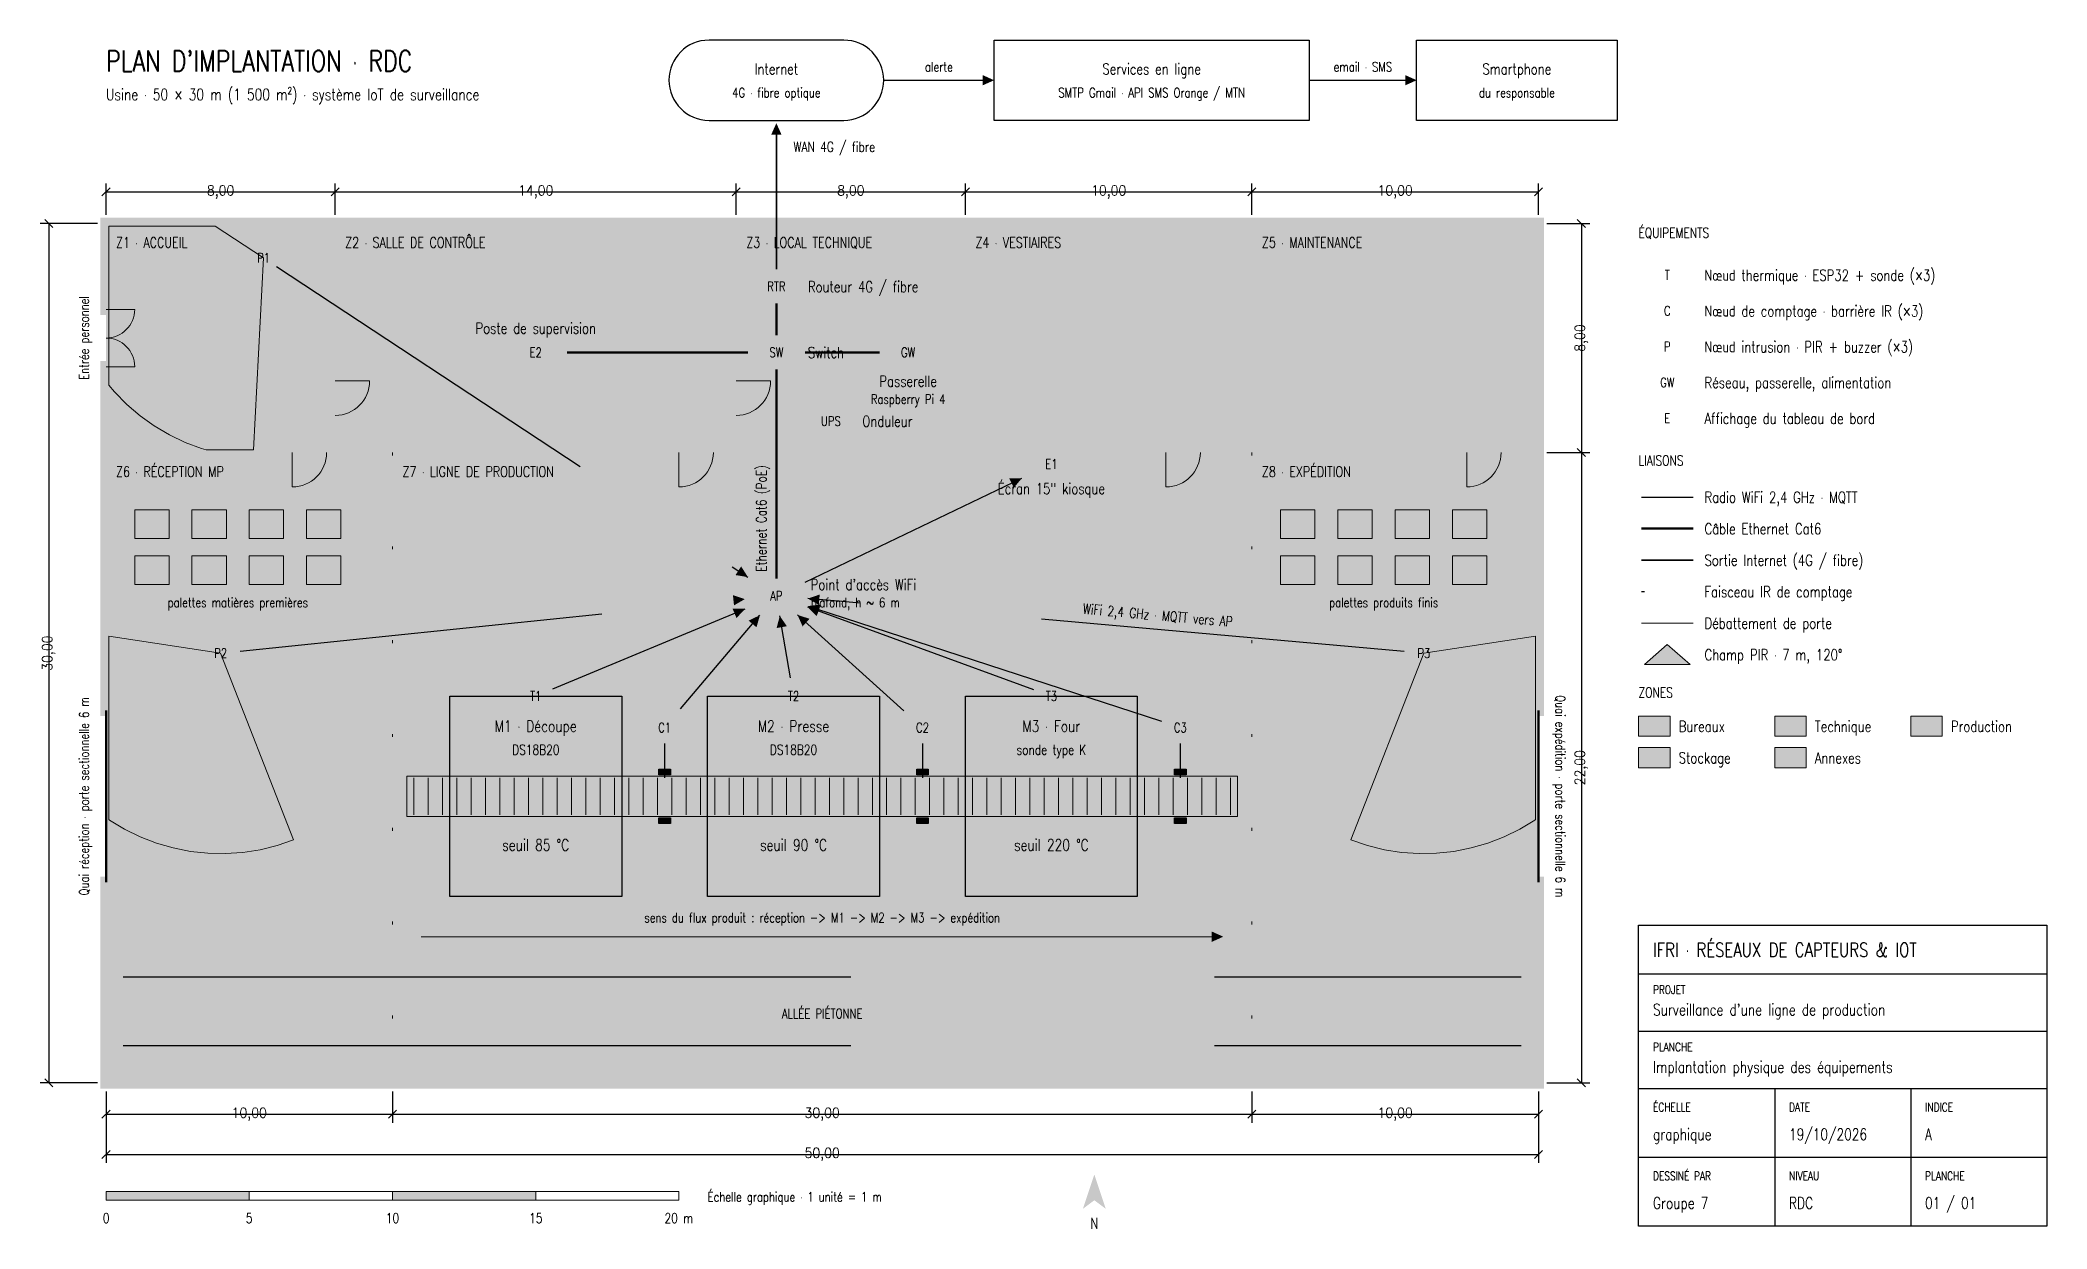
# Model space of a CAD drawing. Header units: metres. Extents: x -2.3 to 67.8, y -5.1 to 36.4.
import ezdxf
from ezdxf.enums import TextEntityAlignment as Align

# ---------------------------------------------------------------- set-up
doc = ezdxf.new("R2010")
doc.units = ezdxf.units.M
for name, pattern in [('DASHDOT', [25.4, 12.7, -6.35, 0, -6.35]), ('DASHED', [19.05, 12.7, -6.35]), ('DASHED2', [9.525, 6.35, -3.175]), ('DASHEDX2', [38.1, 25.4, -12.7]), ('DOT', [6.35, 0, -6.35]), ('DOT2', [3.175, 0, -3.175])]:
    doc.linetypes.add(name, pattern=pattern)
for name, color, linetype, lineweight, true_color in [('AFFICHAGE', 251, 'CONTINUOUS', 25, 0x4e5d6c), ('CAPTEURS_COMPTAGE', 152, 'CONTINUOUS', 25, 0x1f66ae), ('CAPTEURS_INTRUSION', 195, 'CONTINUOUS', 25, 0x7b3faf), ('CAPTEURS_THERMIQUES', 22, 'CONTINUOUS', 25, 0xc63f29), ('CHAMP_PIR', 195, 'CONTINUOUS', 13, 0x7b3faf), ('CONVOYEUR', 147, 'CONTINUOUS', 18, 0x5a6b7b), ('FAISCEAU_IR', 22, 'DOT', 25, 0xd93636), ('LIAISON_WAN', 32, 'DASHDOT', 35, 0xb4611a), ('LIAISON_WIFI', 126, 'DASHED', 25, 0x0e746d), ('LIMITES_ZONES', 147, 'DOT2', 13, 0x5a6b7b), ('MARQUAGE_SOL', 42, 'DASHEDX2', 25, 0xc99a00), ('MOBILIER', 147, 'CONTINUOUS', 13, 0x5a6b7b), ('QUAIS', 32, 'DASHED', 50, 0xb4611a), ('RESEAU', 126, 'CONTINUOUS', 25, 0x0e746d), ('ZONES_FOND', 147, 'CONTINUOUS', 13, 0x5a6b7b), ('ZONES_NOMS', 147, 'CONTINUOUS', 18, 0x5a6b7b)]:
    doc.layers.add(name, color=color, linetype=linetype, lineweight=lineweight, true_color=true_color)
for name, color, linetype, lineweight in [('CARTOUCHE', 7, 'CONTINUOUS', 25), ('CLOISONS', 7, 'CONTINUOUS', 35), ('COTES', 7, 'CONTINUOUS', 13), ('EXTERIEUR', 7, 'CONTINUOUS', 25), ('LEGENDE', 7, 'CONTINUOUS', 18), ('LIAISON_ETHERNET', 7, 'CONTINUOUS', 50), ('MACHINES', 7, 'CONTINUOUS', 25), ('MURS', 7, 'CONTINUOUS', 50), ('PORTES', 7, 'CONTINUOUS', 18), ('TEXTES', 7, 'CONTINUOUS', 18)]:
    doc.layers.add(name, color=color, linetype=linetype, lineweight=lineweight)
doc.styles.get("Standard").update_dxf_attribs({"font": 'STANDARD'})
doc.dimstyles.get("Standard").update_dxf_attribs({"dimtxt": 0.35, "dimasz": 0.2, "dimexe": 0.3, "dimexo": 0.3, "dimgap": 0.1, "dimtad": 0, "dimtoh": 1, "dimzin": 0, "dimtxsty": 'STANDARD', "dimtsz": 0.2, "dimcen": 0.09, "dimadec": 0, "dimazin": 0, "dimtfac": 1, "dimtdec": 4, "dimtofl": 0, "dimtmove": 0, "dimatfit": 3, "dimfxl": 1, "dimtolj": 1, "dimtzin": 0, "dimarcsym": 0})

# ---------------------------------------------------------------- blocks, each defined once
blk = doc.blocks.new('*D1')
at = {"layer": 'COTES', "color": 0, "linetype": 'ByBlock', "lineweight": -2}
for p, q in [((0.141, 31.241), (-0.141, 30.959)), ((0, 30.3), (0, 31.4)), ((0, 31.1), (8, 31.1)), ((8.141, 31.241), (7.859, 30.959)), ((8, 30.3), (8, 31.4))]:
    blk.add_line(p, q, dxfattribs=at)
at = {"layer": 'COTES', "color": 0, "linetype": 'CONTINUOUS', "lineweight": -2, "insert": (4, 31.1), "char_height": 0.35, "width": 0.83611, "attachment_point": 5}
blk.add_mtext('8,00', dxfattribs=at)
blk = doc.blocks.new('*D2')
at = {"layer": 'COTES', "color": 0, "linetype": 'ByBlock', "lineweight": -2}
for p, q in [((8.141, 31.241), (7.859, 30.959)), ((8, 30.3), (8, 31.4)), ((8, 31.1), (22, 31.1)), ((22.141, 31.241), (21.859, 30.959)), ((22, 30.3), (22, 31.4))]:
    blk.add_line(p, q, dxfattribs=at)
at = {"layer": 'COTES', "color": 0, "linetype": 'CONTINUOUS', "lineweight": -2, "insert": (15, 31.1), "char_height": 0.35, "width": 1.06944, "attachment_point": 5}
blk.add_mtext('14,00', dxfattribs=at)
blk = doc.blocks.new('*D3')
at = {"layer": 'COTES', "color": 0, "linetype": 'ByBlock', "lineweight": -2}
for p, q in [((22.141, 31.241), (21.859, 30.959)), ((22, 30.3), (22, 31.4)), ((22, 31.1), (30, 31.1)), ((30.141, 31.241), (29.859, 30.959)), ((30, 30.3), (30, 31.4))]:
    blk.add_line(p, q, dxfattribs=at)
at = {"layer": 'COTES', "color": 0, "linetype": 'CONTINUOUS', "lineweight": -2, "insert": (26, 31.1), "char_height": 0.35, "width": 0.83611, "attachment_point": 5}
blk.add_mtext('8,00', dxfattribs=at)
blk = doc.blocks.new('*D4')
at = {"layer": 'COTES', "color": 0, "linetype": 'ByBlock', "lineweight": -2}
for p, q in [((30.141, 31.241), (29.859, 30.959)), ((30, 30.3), (30, 31.4)), ((30, 31.1), (40, 31.1)), ((40.141, 31.241), (39.859, 30.959)), ((40, 30.3), (40, 31.4))]:
    blk.add_line(p, q, dxfattribs=at)
at = {"layer": 'COTES', "color": 0, "linetype": 'CONTINUOUS', "lineweight": -2, "insert": (35, 31.1), "char_height": 0.35, "width": 1.03056, "attachment_point": 5}
blk.add_mtext('10,00', dxfattribs=at)
blk = doc.blocks.new('*D5')
at = {"layer": 'COTES', "color": 0, "linetype": 'ByBlock', "lineweight": -2}
for p, q in [((40.141, 31.241), (39.859, 30.959)), ((40, 30.3), (40, 31.4)), ((40, 31.1), (50, 31.1)), ((50.141, 31.241), (49.859, 30.959)), ((50, 30.3), (50, 31.4))]:
    blk.add_line(p, q, dxfattribs=at)
at = {"layer": 'COTES', "color": 0, "linetype": 'CONTINUOUS', "lineweight": -2, "insert": (45, 31.1), "char_height": 0.35, "width": 1.03056, "attachment_point": 5}
blk.add_mtext('10,00', dxfattribs=at)
blk = doc.blocks.new('*D6')
at = {"layer": 'COTES', "color": 0, "linetype": 'ByBlock', "lineweight": -2}
for p, q in [((0, -0.3), (0, -1.4)), ((10, -0.3), (10, -1.4)), ((0.141, -0.959), (-0.141, -1.241)), ((0, -1.1), (10, -1.1)), ((10.141, -0.959), (9.859, -1.241))]:
    blk.add_line(p, q, dxfattribs=at)
at = {"layer": 'COTES', "color": 0, "linetype": 'CONTINUOUS', "lineweight": -2, "insert": (5, -1.1), "char_height": 0.35, "width": 1.03056, "attachment_point": 5}
blk.add_mtext('10,00', dxfattribs=at)
blk = doc.blocks.new('*D7')
at = {"layer": 'COTES', "color": 0, "linetype": 'ByBlock', "lineweight": -2}
for p, q in [((10, -0.3), (10, -1.4)), ((40, -0.3), (40, -1.4)), ((10.141, -0.959), (9.859, -1.241)), ((10, -1.1), (40, -1.1)), ((40.141, -0.959), (39.859, -1.241))]:
    blk.add_line(p, q, dxfattribs=at)
at = {"layer": 'COTES', "color": 0, "linetype": 'CONTINUOUS', "lineweight": -2, "insert": (25, -1.1), "char_height": 0.35, "width": 1.10833, "attachment_point": 5}
blk.add_mtext('30,00', dxfattribs=at)
blk = doc.blocks.new('*D8')
at = {"layer": 'COTES', "color": 0, "linetype": 'ByBlock', "lineweight": -2}
for p, q in [((40, -0.3), (40, -1.4)), ((50, -0.3), (50, -1.4)), ((40.141, -0.959), (39.859, -1.241)), ((40, -1.1), (50, -1.1)), ((50.141, -0.959), (49.859, -1.241))]:
    blk.add_line(p, q, dxfattribs=at)
at = {"layer": 'COTES', "color": 0, "linetype": 'CONTINUOUS', "lineweight": -2, "insert": (45, -1.1), "char_height": 0.35, "width": 1.03056, "attachment_point": 5}
blk.add_mtext('10,00', dxfattribs=at)
blk = doc.blocks.new('*D9')
at = {"layer": 'COTES', "color": 0, "linetype": 'ByBlock', "lineweight": -2}
for p, q in [((0, -0.3), (0, -2.8)), ((50, -0.3), (50, -2.8)), ((0.141, -2.359), (-0.141, -2.641)), ((0, -2.5), (50, -2.5)), ((50.141, -2.359), (49.859, -2.641))]:
    blk.add_line(p, q, dxfattribs=at)
at = {"layer": 'COTES', "color": 0, "linetype": 'CONTINUOUS', "lineweight": -2, "insert": (25, -2.5), "char_height": 0.35, "width": 1.10833, "attachment_point": 5}
blk.add_mtext('50,00', dxfattribs=at)
blk = doc.blocks.new('*D10')
at = {"layer": 'COTES', "color": 0, "linetype": 'ByBlock', "lineweight": -2}
for p, q in [((-1.859, 29.859), (-2.141, 30.141)), ((-0.3, 30), (-2.3, 30)), ((-2, 30), (-2, 0)), ((-0.3, 0), (-2.3, 0)), ((-1.859, -0.141), (-2.141, 0.141))]:
    blk.add_line(p, q, dxfattribs=at)
at = {"layer": 'COTES', "color": 0, "linetype": 'CONTINUOUS', "lineweight": -2, "insert": (-2, 15), "char_height": 0.35, "width": 1.10833, "attachment_point": 5, "rotation": 90}
blk.add_mtext('30,00', dxfattribs=at)
blk = doc.blocks.new('*D11')
at = {"layer": 'COTES', "color": 0, "linetype": 'ByBlock', "lineweight": -2}
for p, q in [((51.641, 29.859), (51.359, 30.141)), ((50.3, 30), (51.8, 30)), ((51.5, 30), (51.5, 22)), ((50.3, 22), (51.8, 22)), ((51.641, 21.859), (51.359, 22.141))]:
    blk.add_line(p, q, dxfattribs=at)
at = {"layer": 'COTES', "color": 0, "linetype": 'CONTINUOUS', "lineweight": -2, "insert": (51.5, 26), "char_height": 0.35, "width": 0.83611, "attachment_point": 5, "rotation": 90}
blk.add_mtext('8,00', dxfattribs=at)
blk = doc.blocks.new('*D12')
at = {"layer": 'COTES', "color": 0, "linetype": 'ByBlock', "lineweight": -2}
for p, q in [((50.3, 22), (51.8, 22)), ((51.641, 21.859), (51.359, 22.141)), ((51.5, 22), (51.5, 0)), ((50.3, 0), (51.8, 0)), ((51.641, -0.141), (51.359, 0.141))]:
    blk.add_line(p, q, dxfattribs=at)
at = {"layer": 'COTES', "color": 0, "linetype": 'CONTINUOUS', "lineweight": -2, "insert": (51.5, 11), "char_height": 0.35, "width": 1.10833, "attachment_point": 5, "rotation": 90}
blk.add_mtext('22,00', dxfattribs=at)

msp = doc.modelspace()

# ---------------------------------------------------------------- linework, layer by layer
at = {"layer": 'CAPTEURS_COMPTAGE'}
for p, q in [((19.5, 11.85), (19.5, 10.9)), ((28.5, 11.85), (28.5, 10.9)), ((37.5, 11.85), (37.5, 10.9))]:
    msp.add_line(p, q, dxfattribs=at)
for points in [[(19.3, 10.95), (19.7, 10.95), (19.7, 10.75), (19.3, 10.75)], [(28.3, 10.95), (28.7, 10.95), (28.7, 10.75), (28.3, 10.75)], [(37.3, 10.95), (37.7, 10.95), (37.7, 10.75), (37.3, 10.75)], [(19.3, 9.25), (19.7, 9.25), (19.7, 9.05), (19.3, 9.05)], [(28.3, 9.25), (28.7, 9.25), (28.7, 9.05), (28.3, 9.05)], [(37.3, 9.25), (37.7, 9.25), (37.7, 9.05), (37.3, 9.05)]]:
    msp.add_lwpolyline(points, close=True, dxfattribs=at)
at = {"layer": 'CAPTEURS_COMPTAGE', "color": 152, "true_color": 0x1f66ae}
for points in [[(19.3, 10.95), (19.7, 10.95), (19.3, 10.75), (19.7, 10.75)], [(28.3, 10.95), (28.7, 10.95), (28.3, 10.75), (28.7, 10.75)], [(37.3, 10.95), (37.7, 10.95), (37.3, 10.75), (37.7, 10.75)], [(19.3, 9.25), (19.7, 9.25), (19.3, 9.05), (19.7, 9.05)], [(28.3, 9.25), (28.7, 9.25), (28.3, 9.05), (28.7, 9.05)], [(37.3, 9.25), (37.7, 9.25), (37.3, 9.05), (37.7, 9.05)]]:
    msp.add_solid(points, dxfattribs=at)
at = {"layer": 'CARTOUCHE'}
for p, q in [((53.5, 3.8), (67.75, 3.8)), ((53.5, 1.8), (67.75, 1.8)), ((53.5, -0.2), (67.75, -0.2)), ((58.25, -0.2), (58.25, -2.6)), ((63, -0.2), (63, -2.6)), ((53.5, -2.6), (67.75, -2.6)), ((58.25, -2.6), (58.25, -5)), ((63, -2.6), (63, -5))]:
    msp.add_line(p, q, dxfattribs=at)
msp.add_lwpolyline([(53.5, 5.5), (67.75, 5.5), (67.75, -5), (53.5, -5)], close=True, dxfattribs=at)
at = {"layer": 'CHAMP_PIR'}
for points in [[(0.1, 29.9), (3.8074, 29.9), (5.5, 28.8), (5.1465, 22.1), (3.4907, 22.1), (3.3346, 22.1434), (2.7627, 22.3574), (2.2116, 22.6205), (1.6855, 22.9306), (1.1885, 23.2854), (0.7242, 23.6822), (0.2964, 24.1179), (0.1, 24.3563)], [(0.1, 15.594), (4, 15), (6.5473, 8.4799), (5.9694, 8.2827), (5.3764, 8.1367), (4.773, 8.0428), (4.1637, 8.0019), (3.5532, 8.0143), (2.946, 8.0798), (2.3469, 8.198), (1.7604, 8.368), (1.1909, 8.5884), (0.6427, 8.8576), (0.1202, 9.1736), (0.1, 9.1883)], [(46, 15), (49.9, 15.594), (49.9, 9.1883), (49.8798, 9.1736), (49.3573, 8.8576), (48.8091, 8.5884), (48.2396, 8.368), (47.6531, 8.198), (47.054, 8.0798), (46.4468, 8.0143), (45.8363, 8.0019), (45.227, 8.0428), (44.6236, 8.1367), (44.0306, 8.2827), (43.4527, 8.4799)], [(53.7, 14.6), (55.3, 14.6), (54.5, 15.3)]]:
    msp.add_lwpolyline(points, close=True, dxfattribs=at)
at = {"layer": 'CHAMP_PIR', "color": 254, "true_color": 0xe4daef}
for points in [[(0.1, 29.9), (3.8074, 29.9), (5.5, 28.8)], [(0.1, 29.9), (5.5, 28.8), (5.1465, 22.1)], [(0.1, 29.9), (5.1465, 22.1), (3.4907, 22.1)], [(0.1, 29.9), (3.4907, 22.1), (3.3346, 22.1434)], [(0.1, 29.9), (3.3346, 22.1434), (2.7627, 22.3574)], [(0.1, 29.9), (2.7627, 22.3574), (2.2116, 22.6205)], [(0.1, 29.9), (2.2116, 22.6205), (1.6855, 22.9306)], [(0.1, 29.9), (1.6855, 22.9306), (1.1885, 23.2854)], [(0.1, 29.9), (1.1885, 23.2854), (0.7242, 23.6822)], [(0.1, 29.9), (0.7242, 23.6822), (0.2964, 24.1179)], [(0.1, 29.9), (0.2964, 24.1179), (0.1, 24.3563)], [(0.1, 15.594), (4, 15), (6.5473, 8.4799)], [(0.1, 15.594), (6.5473, 8.4799), (5.9694, 8.2827)], [(0.1, 15.594), (5.9694, 8.2827), (5.3764, 8.1367)], [(0.1, 15.594), (5.3764, 8.1367), (4.773, 8.0428)], [(0.1, 15.594), (4.773, 8.0428), (4.1637, 8.0019)], [(0.1, 15.594), (4.1637, 8.0019), (3.5532, 8.0143)], [(0.1, 15.594), (3.5532, 8.0143), (2.946, 8.0798)], [(0.1, 15.594), (2.946, 8.0798), (2.3469, 8.198)], [(0.1, 15.594), (2.3469, 8.198), (1.7604, 8.368)], [(0.1, 15.594), (1.7604, 8.368), (1.1909, 8.5884)], [(0.1, 15.594), (1.1909, 8.5884), (0.6427, 8.8576)], [(0.1, 15.594), (0.6427, 8.8576), (0.1202, 9.1736)], [(0.1, 15.594), (0.1202, 9.1736), (0.1, 9.1883)], [(46, 15), (49.9, 15.594), (49.9, 9.1883)], [(46, 15), (44.0306, 8.2827), (43.4527, 8.4799)], [(46, 15), (44.6236, 8.1367), (44.0306, 8.2827)], [(46, 15), (45.227, 8.0428), (44.6236, 8.1367)], [(46, 15), (45.8363, 8.0019), (45.227, 8.0428)], [(46, 15), (46.4468, 8.0143), (45.8363, 8.0019)], [(46, 15), (49.9, 9.1883), (49.8798, 9.1736)], [(46, 15), (49.8798, 9.1736), (49.3573, 8.8576)], [(46, 15), (49.3573, 8.8576), (48.8091, 8.5884)], [(46, 15), (48.8091, 8.5884), (48.2396, 8.368)], [(46, 15), (48.2396, 8.368), (47.6531, 8.198)], [(46, 15), (47.6531, 8.198), (47.054, 8.0798)], [(46, 15), (47.054, 8.0798), (46.4468, 8.0143)], [(53.7, 14.6), (55.3, 14.6), (54.5, 15.3)]]:
    msp.add_solid(points, dxfattribs=at)
at = {"layer": 'CLOISONS'}
for points in [[(8.1, 30.1), (8.1, 24.4), (7.9, 30.1), (7.9, 24.4)], [(22.1, 30.1), (22.1, 24.4), (21.9, 30.1), (21.9, 24.4)], [(30.1, 30.1), (30.1, 21.9), (29.9, 30.1), (29.9, 21.9)], [(40.1, 30.1), (40.1, 21.9), (39.9, 30.1), (39.9, 21.9)], [(8.1, 23.4), (8.1, 21.9), (7.9, 23.4), (7.9, 21.9)], [(22.1, 23.4), (22.1, 21.9), (21.9, 23.4), (21.9, 21.9)], [(-0.1, 22.1), (6.6, 22.1), (-0.1, 21.9), (6.6, 21.9)], [(7.6, 22.1), (20.1, 22.1), (7.6, 21.9), (20.1, 21.9)], [(21.1, 22.1), (37.1, 22.1), (21.1, 21.9), (37.1, 21.9)], [(38.1, 22.1), (47.6, 22.1), (38.1, 21.9), (47.6, 21.9)], [(48.6, 22.1), (50.1, 22.1), (48.6, 21.9), (50.1, 21.9)]]:
    msp.add_solid(points, dxfattribs=at)
at = {"layer": 'CONVOYEUR'}
for p, q in [((10.75, 10.65), (10.75, 9.35)), ((11.25, 10.65), (11.25, 9.35)), ((11.75, 10.65), (11.75, 9.35)), ((12.25, 10.65), (12.25, 9.35)), ((12.75, 10.65), (12.75, 9.35)), ((13.25, 10.65), (13.25, 9.35)), ((13.75, 10.65), (13.75, 9.35)), ((14.25, 10.65), (14.25, 9.35)), ((14.75, 10.65), (14.75, 9.35)), ((15.25, 10.65), (15.25, 9.35)), ((15.75, 10.65), (15.75, 9.35)), ((16.25, 10.65), (16.25, 9.35)), ((16.75, 10.65), (16.75, 9.35)), ((17.25, 10.65), (17.25, 9.35)), ((17.75, 10.65), (17.75, 9.35)), ((18.25, 10.65), (18.25, 9.35)), ((18.75, 10.65), (18.75, 9.35)), ((19.25, 10.65), (19.25, 9.35)), ((19.75, 10.65), (19.75, 9.35)), ((20.25, 10.65), (20.25, 9.35)), ((20.75, 10.65), (20.75, 9.35)), ((21.25, 10.65), (21.25, 9.35)), ((21.75, 10.65), (21.75, 9.35)), ((22.25, 10.65), (22.25, 9.35)), ((22.75, 10.65), (22.75, 9.35)), ((23.25, 10.65), (23.25, 9.35)), ((23.75, 10.65), (23.75, 9.35)), ((24.25, 10.65), (24.25, 9.35)), ((24.75, 10.65), (24.75, 9.35)), ((25.25, 10.65), (25.25, 9.35)), ((25.75, 10.65), (25.75, 9.35)), ((26.25, 10.65), (26.25, 9.35)), ((26.75, 10.65), (26.75, 9.35)), ((27.25, 10.65), (27.25, 9.35)), ((27.75, 10.65), (27.75, 9.35)), ((28.25, 10.65), (28.25, 9.35)), ((28.75, 10.65), (28.75, 9.35)), ((29.25, 10.65), (29.25, 9.35)), ((29.75, 10.65), (29.75, 9.35)), ((30.25, 10.65), (30.25, 9.35)), ((30.75, 10.65), (30.75, 9.35)), ((31.25, 10.65), (31.25, 9.35)), ((31.75, 10.65), (31.75, 9.35)), ((32.25, 10.65), (32.25, 9.35)), ((32.75, 10.65), (32.75, 9.35)), ((33.25, 10.65), (33.25, 9.35)), ((33.75, 10.65), (33.75, 9.35)), ((34.25, 10.65), (34.25, 9.35)), ((34.75, 10.65), (34.75, 9.35)), ((35.25, 10.65), (35.25, 9.35)), ((35.75, 10.65), (35.75, 9.35)), ((36.25, 10.65), (36.25, 9.35)), ((36.75, 10.65), (36.75, 9.35)), ((37.25, 10.65), (37.25, 9.35)), ((37.75, 10.65), (37.75, 9.35)), ((38.25, 10.65), (38.25, 9.35)), ((38.75, 10.65), (38.75, 9.35)), ((39.25, 10.65), (39.25, 9.35))]:
    msp.add_line(p, q, dxfattribs=at)
msp.add_lwpolyline([(10.5, 10.7), (39.5, 10.7), (39.5, 9.3), (10.5, 9.3)], close=True, dxfattribs=at)
at = {"layer": 'CONVOYEUR', "color": 9, "true_color": 0xb9c3cd}
msp.add_solid([(10.5, 10.7), (39.5, 10.7), (10.5, 9.3), (39.5, 9.3)], dxfattribs=at)
at = {"layer": 'EXTERIEUR'}
for p, q in [((27.15, 35), (30.6, 35)), ((42, 35), (45.35, 35))]:
    msp.add_line(p, q, dxfattribs=at)
at = {"layer": 'EXTERIEUR', "color": 32, "true_color": 0xb4611a}
msp.add_lwpolyline([(21.05, 33.6), (25.75, 33.6, 1), (25.75, 36.4), (21.05, 36.4, 1)], format="xyb", close=True, dxfattribs=at)
at = {"layer": 'EXTERIEUR'}
for points in [[(31, 36.4), (42, 36.4), (42, 33.6), (31, 33.6)], [(45.75, 36.4), (52.75, 36.4), (52.75, 33.6), (45.75, 33.6)]]:
    msp.add_lwpolyline(points, close=True, dxfattribs=at)
for points in [[(31, 35), (30.6, 35.18), (30.6, 34.82)], [(45.75, 35), (45.35, 35.18), (45.35, 34.82)]]:
    msp.add_solid(points, dxfattribs=at)
at = {"layer": 'FAISCEAU_IR'}
for p, q in [((53.6, 17.15), (55.4, 17.15)), ((19.5, 10.75), (19.5, 9.25)), ((28.5, 10.75), (28.5, 9.25)), ((37.5, 10.75), (37.5, 9.25))]:
    msp.add_line(p, q, dxfattribs=at)
at = {"layer": 'LEGENDE', "color": 147, "true_color": 0x5a6b7b}
for points in [[(53.5, 12.8), (54.6, 12.8), (54.6, 12.1), (53.5, 12.1)], [(58.25, 12.8), (59.35, 12.8), (59.35, 12.1), (58.25, 12.1)], [(63, 12.8), (64.1, 12.8), (64.1, 12.1), (63, 12.1)], [(53.5, 11.7), (54.6, 11.7), (54.6, 11), (53.5, 11)], [(58.25, 11.7), (59.35, 11.7), (59.35, 11), (58.25, 11)]]:
    msp.add_lwpolyline(points, close=True, dxfattribs=at)
at = {"layer": 'LEGENDE'}
for points in [[(0, -3.8), (5, -3.8), (5, -4.1), (0, -4.1)], [(5, -3.8), (10, -3.8), (10, -4.1), (5, -4.1)], [(10, -3.8), (15, -3.8), (15, -4.1), (10, -4.1)], [(15, -3.8), (20, -3.8), (20, -4.1), (15, -4.1)]]:
    msp.add_lwpolyline(points, close=True, dxfattribs=at)
at = {"layer": 'LEGENDE', "color": 254, "true_color": 0xe3eaf2}
msp.add_solid([(53.5, 12.8), (54.6, 12.8), (53.5, 12.1), (54.6, 12.1)], dxfattribs=at)
at = {"layer": 'LEGENDE', "color": 254, "true_color": 0xd5ebe6}
msp.add_solid([(58.25, 12.8), (59.35, 12.8), (58.25, 12.1), (59.35, 12.1)], dxfattribs=at)
at = {"layer": 'LEGENDE', "color": 255, "true_color": 0xfaf0d9}
msp.add_solid([(63, 12.8), (64.1, 12.8), (63, 12.1), (64.1, 12.1)], dxfattribs=at)
at = {"layer": 'LEGENDE', "color": 254, "true_color": 0xe5eedd}
msp.add_solid([(53.5, 11.7), (54.6, 11.7), (53.5, 11), (54.6, 11)], dxfattribs=at)
at = {"layer": 'LEGENDE', "color": 255, "true_color": 0xeceef0}
msp.add_solid([(58.25, 11.7), (59.35, 11.7), (58.25, 11), (59.35, 11)], dxfattribs=at)
at = {"layer": 'LEGENDE'}
for points in [[(34.5, -3.2), (34.5, -4.1), (34.1, -4.4)], [(34.5, -3.2), (34.9, -4.4), (34.5, -4.1)]]:
    msp.add_solid(points, dxfattribs=at)
at = {"layer": 'LEGENDE', "color": 7}
for points in [[(0, -3.8), (5, -3.8), (0, -4.1), (5, -4.1)], [(10, -3.8), (15, -3.8), (10, -4.1), (15, -4.1)]]:
    msp.add_solid(points, dxfattribs=at)
at = {"layer": 'LIAISON_ETHERNET'}
for p, q in [((23.4, 26.1), (23.4, 27.2)), ((22.4, 25.5), (16.1, 25.5)), ((24.4, 25.5), (27, 25.5)), ((23.4, 17.6), (23.4, 24.9)), ((53.6, 19.35), (55.4, 19.35))]:
    msp.add_line(p, q, dxfattribs=at)
at = {"layer": 'LIAISON_WAN'}
for p, q in [((23.4, 28.4), (23.4, 33.4)), ((53.6, 18.25), (55.4, 18.25))]:
    msp.add_line(p, q, dxfattribs=at)
msp.add_solid([(23.4, 33.5), (23.22, 33.1), (23.58, 33.1)], dxfattribs=at)
at = {"layer": 'LIAISON_WIFI'}
for p, q in [((5.952, 28.502), (22.4063, 17.655)), ((24.4, 17.4792), (31.9707, 21.1068)), ((53.6, 20.45), (55.4, 20.45)), ((4.6799, 15.0701), (22.3005, 16.8867)), ((45.311, 15.061), (24.4996, 16.9027)), ((15.6, 13.75), (22.3077, 16.5449)), ((20.0511, 13.05), (22.8266, 16.3237)), ((23.8902, 14.1407), (23.5198, 16.3014)), ((27.85, 12.9863), (24.1395, 16.333)), ((32.3893, 13.7226), (24.494, 16.6012)), ((36.85, 12.6121), (24.4951, 16.6427))]:
    msp.add_line(p, q, dxfattribs=at)
for points in [[(31.9707, 21.1068), (31.5322, 21.0963), (31.6877, 20.7716)], [(22.4063, 17.655), (22.1714, 18.0255), (21.9733, 17.7249)], [(22.3005, 16.8867), (21.8842, 17.0247), (21.9211, 16.6666)], [(24.4996, 16.9027), (24.8822, 16.6881), (24.9139, 17.0467)], [(22.3077, 16.5449), (21.8692, 16.5572), (22.0077, 16.2249)], [(22.8266, 16.3237), (22.4307, 16.135), (22.7053, 15.9022)], [(23.5198, 16.3014), (23.4099, 15.8768), (23.7648, 15.9376)], [(24.1395, 16.333), (24.3159, 15.9315), (24.5571, 16.1988)], [(24.494, 16.6012), (24.8081, 16.295), (24.9314, 16.6333)], [(24.4951, 16.6427), (24.8195, 16.3476), (24.9312, 16.6898)]]:
    msp.add_solid(points, dxfattribs=at)
at = {"layer": 'LIMITES_ZONES'}
for p, q in [((10, 22), (10, 0)), ((40, 22), (40, 0))]:
    msp.add_line(p, q, dxfattribs=at)
at = {"layer": 'MACHINES'}
for points in [[(12, 13.5), (18, 13.5), (18, 6.5), (12, 6.5)], [(21, 13.5), (27, 13.5), (27, 6.5), (21, 6.5)], [(30, 13.5), (36, 13.5), (36, 6.5), (30, 6.5)]]:
    msp.add_lwpolyline(points, close=True, dxfattribs=at)
at = {"layer": 'MACHINES', "color": 254, "true_color": 0xd3dae1}
for points in [[(12, 13.5), (18, 13.5), (12, 6.5), (18, 6.5)], [(21, 13.5), (27, 13.5), (21, 6.5), (27, 6.5)], [(30, 13.5), (36, 13.5), (30, 6.5), (36, 6.5)]]:
    msp.add_solid(points, dxfattribs=at)
at = {"layer": 'MARQUAGE_SOL'}
for p, q in [((0.6, 3.7), (49.4, 3.7)), ((0.6, 1.3), (49.4, 1.3))]:
    msp.add_line(p, q, dxfattribs=at)
at = {"layer": 'MOBILIER'}
for points in [[(1, 20), (2.2, 20), (2.2, 19), (1, 19)], [(3, 20), (4.2, 20), (4.2, 19), (3, 19)], [(5, 20), (6.2, 20), (6.2, 19), (5, 19)], [(7, 20), (8.2, 20), (8.2, 19), (7, 19)], [(41, 20), (42.2, 20), (42.2, 19), (41, 19)], [(43, 20), (44.2, 20), (44.2, 19), (43, 19)], [(45, 20), (46.2, 20), (46.2, 19), (45, 19)], [(47, 20), (48.2, 20), (48.2, 19), (47, 19)], [(1, 18.4), (2.2, 18.4), (2.2, 17.4), (1, 17.4)], [(3, 18.4), (4.2, 18.4), (4.2, 17.4), (3, 17.4)], [(5, 18.4), (6.2, 18.4), (6.2, 17.4), (5, 17.4)], [(7, 18.4), (8.2, 18.4), (8.2, 17.4), (7, 17.4)], [(41, 18.4), (42.2, 18.4), (42.2, 17.4), (41, 17.4)], [(43, 18.4), (44.2, 18.4), (44.2, 17.4), (43, 17.4)], [(45, 18.4), (46.2, 18.4), (46.2, 17.4), (45, 17.4)], [(47, 18.4), (48.2, 18.4), (48.2, 17.4), (47, 17.4)]]:
    msp.add_lwpolyline(points, close=True, dxfattribs=at)
at = {"layer": 'MOBILIER', "color": 9, "true_color": 0xe2cba2}
for points in [[(1, 20), (2.2, 20), (1, 19), (2.2, 19)], [(3, 20), (4.2, 20), (3, 19), (4.2, 19)], [(5, 20), (6.2, 20), (5, 19), (6.2, 19)], [(7, 20), (8.2, 20), (7, 19), (8.2, 19)], [(41, 20), (42.2, 20), (41, 19), (42.2, 19)], [(43, 20), (44.2, 20), (43, 19), (44.2, 19)], [(45, 20), (46.2, 20), (45, 19), (46.2, 19)], [(47, 20), (48.2, 20), (47, 19), (48.2, 19)], [(1, 18.4), (2.2, 18.4), (1, 17.4), (2.2, 17.4)], [(3, 18.4), (4.2, 18.4), (3, 17.4), (4.2, 17.4)], [(5, 18.4), (6.2, 18.4), (5, 17.4), (6.2, 17.4)], [(7, 18.4), (8.2, 18.4), (7, 17.4), (8.2, 17.4)], [(41, 18.4), (42.2, 18.4), (41, 17.4), (42.2, 17.4)], [(43, 18.4), (44.2, 18.4), (43, 17.4), (44.2, 17.4)], [(45, 18.4), (46.2, 18.4), (45, 17.4), (46.2, 17.4)], [(47, 18.4), (48.2, 18.4), (47, 17.4), (48.2, 17.4)]]:
    msp.add_solid(points, dxfattribs=at)
at = {"layer": 'MURS'}
for points in [[(-0.2, 30.2), (50.2, 30.2), (-0.2, 29.8), (50.2, 29.8)], [(-0.2, 26.8), (-0.2, 30.2), (0.2, 26.8), (0.2, 30.2)], [(50.2, 30.2), (50.2, 12.8), (49.8, 30.2), (49.8, 12.8)], [(-0.2, 12.8), (-0.2, 25.2), (0.2, 12.8), (0.2, 25.2)], [(-0.2, -0.2), (-0.2, 7.2), (0.2, -0.2), (0.2, 7.2)], [(50.2, 7.2), (50.2, -0.2), (49.8, 7.2), (49.8, -0.2)], [(50.2, -0.2), (-0.2, -0.2), (50.2, 0.2), (-0.2, 0.2)]]:
    msp.add_solid(points, dxfattribs=at)
at = {"layer": 'PORTES'}
for p, q in [((0, 27), (1, 27)), ((0, 25), (1, 25)), ((8, 24.5), (9.2, 24.5)), ((22, 24.5), (23.2, 24.5)), ((6.5, 22), (6.5, 20.8)), ((20, 22), (20, 20.8)), ((37, 22), (37, 20.8)), ((47.5, 22), (47.5, 20.8))]:
    msp.add_line(p, q, dxfattribs=at)
at = {"layer": 'PORTES', "linetype": 'DASHED2'}
msp.add_line((53.6, 16.05), (55.4, 16.05), dxfattribs=at)
for centre, radius, start, end in [((0, 27), 1, 270, 0), ((0, 25), 1, 0, 90), ((8, 24.5), 1.2, 270, 0), ((22, 24.5), 1.2, 270, 0), ((6.5, 22), 1.2, 270, 0), ((20, 22), 1.2, 270, 0), ((37, 22), 1.2, 270, 0), ((47.5, 22), 1.2, 270, 0)]:
    msp.add_arc(centre, radius, start, end, dxfattribs=at)
at = {"layer": 'QUAIS'}
for p, q in [((0, 13), (0, 7)), ((50, 13), (50, 7))]:
    msp.add_line(p, q, dxfattribs=at)
at = {"layer": 'TEXTES'}
msp.add_line((11, 5.1), (38.8, 5.1), dxfattribs=at)
msp.add_solid([(39, 5.1), (38.6, 5.28), (38.6, 4.92)], dxfattribs=at)
at = {"layer": 'ZONES_FOND', "color": 254, "true_color": 0xe3eaf2}
for points in [[(0, 30), (8, 30), (0, 22), (8, 22)], [(8, 30), (22, 30), (8, 22), (22, 22)], [(40, 30), (50, 30), (40, 22), (50, 22)]]:
    msp.add_solid(points, dxfattribs=at)
at = {"layer": 'ZONES_FOND', "color": 254, "true_color": 0xd5ebe6}
msp.add_solid([(22, 30), (30, 30), (22, 22), (30, 22)], dxfattribs=at)
at = {"layer": 'ZONES_FOND', "color": 255, "true_color": 0xeceef0}
msp.add_solid([(30, 30), (40, 30), (30, 22), (40, 22)], dxfattribs=at)
at = {"layer": 'ZONES_FOND', "color": 254, "true_color": 0xe5eedd}
for points in [[(0, 22), (10, 22), (0, 0), (10, 0)], [(40, 22), (50, 22), (40, 0), (50, 0)]]:
    msp.add_solid(points, dxfattribs=at)
at = {"layer": 'ZONES_FOND', "color": 255, "true_color": 0xfaf0d9}
msp.add_solid([(10, 22), (40, 22), (10, 0), (40, 0)], dxfattribs=at)

# ---------------------------------------------------------------- texts
at = {"layer": 'AFFICHAGE', "color": 255, "width": 0.85}
for s, p in [('E2', (15, 25.5)), ('E1', (33, 21.6))]:
    msp.add_text(s, height=0.3325, dxfattribs=at).set_placement(p, align=Align.MIDDLE_CENTER)
at = {"layer": 'CAPTEURS_COMPTAGE', "color": 255, "width": 0.85}
for s, p in [('C1', (19.5, 12.4)), ('C2', (28.5, 12.4)), ('C3', (37.5, 12.4))]:
    msp.add_text(s, height=0.3325, dxfattribs=at).set_placement(p, align=Align.MIDDLE_CENTER)
at = {"layer": 'CAPTEURS_INTRUSION', "color": 255, "width": 0.85}
for s, p in [('P1', (5.5, 28.8)), ('P2', (4, 15)), ('P3', (46, 15))]:
    msp.add_text(s, height=0.3325, dxfattribs=at).set_placement(p, align=Align.MIDDLE_CENTER)
at = {"layer": 'CAPTEURS_THERMIQUES', "color": 255, "width": 0.85}
for s, p in [('T1', (15, 13.5)), ('T2', (24, 13.5)), ('T3', (33, 13.5))]:
    msp.add_text(s, height=0.3325, dxfattribs=at).set_placement(p, align=Align.MIDDLE_CENTER)
at = {"layer": 'CARTOUCHE', "width": 0.85}
for s, height, p in [("PLAN D'IMPLANTATION · RDC", 0.735, (0, 35.3)), ('IFRI · RÉSEAUX DE CAPTEURS & IOT', 0.49, (54, 4.4)), ("Surveillance d'une ligne de production", 0.4025, (54, 2.35)), ('Implantation physique des équipements', 0.4025, (54, 0.35)), ('graphique', 0.4025, (54, -2)), ('19/10/2026', 0.4025, (58.75, -2)), ('A', 0.4025, (63.5, -2)), ('Groupe 7', 0.4025, (54, -4.4)), ('RDC', 0.4025, (58.75, -4.4)), ('01 / 01', 0.4025, (63.5, -4.4))]:
    msp.add_text(s, height=height, dxfattribs=at).set_placement(p)
at = {"layer": 'CARTOUCHE', "color": 147, "true_color": 0x5a6b7b, "width": 0.85}
for s, height, p in [('Usine · 50 × 30 m (1 500 m²) · système IoT de surveillance', 0.4025, (0, 34.3)), ('PROJET', 0.2975, (54, 3.1)), ('PLANCHE', 0.2975, (54, 1.1)), ('ÉCHELLE', 0.2975, (54, -1)), ('DATE', 0.2975, (58.75, -1)), ('INDICE', 0.2975, (63.5, -1)), ('DESSINÉ PAR', 0.2975, (54, -3.4)), ('NIVEAU', 0.2975, (58.75, -3.4)), ('PLANCHE', 0.2975, (63.5, -3.4))]:
    msp.add_text(s, height=height, dxfattribs=at).set_placement(p)
at = {"layer": 'EXTERIEUR', "width": 0.85}
for s, p in [('Internet', (23.4, 35.2)), ('Services en ligne', (36.5, 35.2)), ('Smartphone', (49.25, 35.2))]:
    msp.add_text(s, height=0.385, dxfattribs=at).set_placement(p, align=Align.CENTER)
at = {"layer": 'EXTERIEUR', "color": 147, "true_color": 0x5a6b7b, "width": 0.85}
for s, p in [('alerte', (29.075, 35.3)), ('email · SMS', (43.875, 35.3)), ('4G · fibre optique', (23.4, 34.4)), ('SMTP Gmail · API SMS Orange / MTN', (36.5, 34.4)), ('du responsable', (49.25, 34.4))]:
    msp.add_text(s, height=0.3325, dxfattribs=at).set_placement(p, align=Align.CENTER)
at = {"layer": 'LEGENDE', "color": 147, "true_color": 0x5a6b7b, "width": 0.85}
for s, height, p in [('ÉQUIPEMENTS', 0.35, (53.5, 29.5)), ('LIAISONS', 0.35, (53.5, 21.55)), ('ZONES', 0.35, (53.5, 13.45)), ('Échelle graphique · 1 unité = 1 m', 0.3325, (21, -4.15))]:
    msp.add_text(s, height=height, dxfattribs=at).set_placement(p)
at = {"layer": 'LEGENDE', "color": 255, "width": 0.85}
for s, p in [('T', (54.5, 28.2)), ('C', (54.5, 26.95)), ('P', (54.5, 25.7)), ('GW', (54.5, 24.45)), ('E', (54.5, 23.2))]:
    msp.add_text(s, height=0.3325, dxfattribs=at).set_placement(p, align=Align.MIDDLE_CENTER)
at = {"layer": 'LEGENDE', "width": 0.85}
for s, p in [('Nœud thermique · ESP32 + sonde (×3)', (55.8, 28)), ('Nœud de comptage · barrière IR (×3)', (55.8, 26.75)), ('Nœud intrusion · PIR + buzzer (×3)', (55.8, 25.5)), ('Réseau, passerelle, alimentation', (55.8, 24.25)), ('Affichage du tableau de bord', (55.8, 23)), ('Radio WiFi 2,4 GHz · MQTT', (55.8, 20.25)), ('Câble Ethernet Cat6', (55.8, 19.15)), ('Sortie Internet (4G / fibre)', (55.8, 18.05)), ('Faisceau IR de comptage', (55.8, 16.95)), ('Débattement de porte', (55.8, 15.85)), ('Champ PIR · 7 m, 120%%D', (55.8, 14.75)), ('Bureaux', (54.9, 12.25)), ('Technique', (59.65, 12.25)), ('Production', (64.4, 12.25)), ('Stockage', (54.9, 11.15)), ('Annexes', (59.65, 11.15))]:
    msp.add_text(s, height=0.385, dxfattribs=at).set_placement(p)
for s, height, p in [('0', 0.35, (0, -4.9)), ('5', 0.35, (5, -4.9)), ('10', 0.35, (10, -4.9)), ('15', 0.35, (15, -4.9)), ('20 m', 0.35, (20, -4.9)), ('N', 0.385, (34.5, -5.1))]:
    msp.add_text(s, height=height, dxfattribs=at).set_placement(p, align=Align.CENTER)
at = {"layer": 'LIAISON_ETHERNET', "width": 0.85}
msp.add_text('Ethernet Cat6 (PoE)', height=0.35, rotation=90, dxfattribs=at).set_placement((23.05, 19.7), align=Align.CENTER)
at = {"layer": 'LIAISON_WAN', "width": 0.85}
msp.add_text('WAN 4G / fibre', height=0.35, dxfattribs=at).set_placement((24, 32.5))
at = {"layer": 'LIAISON_WIFI', "width": 0.85}
msp.add_text('WiFi 2,4 GHz · MQTT vers AP', height=0.35, rotation=-5.0572, dxfattribs=at).set_placement((36.7, 16.15), align=Align.CENTER)
at = {"layer": 'MACHINES', "width": 0.85}
for s, p in [('M1 · Découpe', (15, 12.25)), ('M2 · Presse', (24, 12.25)), ('M3 · Four', (33, 12.25)), ('seuil 85 %%DC', (15, 8.1)), ('seuil 90 %%DC', (24, 8.1)), ('seuil 220 %%DC', (33, 8.1))]:
    msp.add_text(s, height=0.4025, dxfattribs=at).set_placement(p, align=Align.CENTER)
at = {"layer": 'MACHINES', "color": 147, "true_color": 0x5a6b7b, "width": 0.85}
for s, p in [('DS18B20', (15, 11.45)), ('DS18B20', (24, 11.45)), ('sonde type K', (33, 11.45))]:
    msp.add_text(s, height=0.35, dxfattribs=at).set_placement(p, align=Align.CENTER)
at = {"layer": 'MOBILIER', "color": 147, "true_color": 0x5a6b7b, "width": 0.85}
for s, p in [('palettes matières premières', (4.6, 16.6)), ('palettes produits finis', (44.6, 16.6))]:
    msp.add_text(s, height=0.3325, dxfattribs=at).set_placement(p, align=Align.CENTER)
at = {"layer": 'RESEAU', "color": 255, "width": 0.85}
for s, p in [('RTR', (23.4, 27.8)), ('SW', (23.4, 25.5)), ('GW', (28, 25.5)), ('UPS', (25.3, 23.1)), ('AP', (23.4, 17))]:
    msp.add_text(s, height=0.3325, dxfattribs=at).set_placement(p, align=Align.MIDDLE_CENTER)
at = {"layer": 'TEXTES', "width": 0.85}
for s, p in [('Routeur 4G / fibre', (24.5, 27.6)), ('Switch', (24.5, 25.3)), ('Onduleur', (26.4, 22.9)), ("Point d'accès WiFi", (24.6, 17.2))]:
    msp.add_text(s, height=0.385, dxfattribs=at).set_placement(p)
at = {"layer": 'TEXTES', "color": 147, "true_color": 0x5a6b7b, "width": 0.85}
for s, rotation, p in [('Entrée personnel', 90, (-0.6, 26)), ('Quai réception · porte sectionnelle 6 m', 90, (-0.6, 10)), ('Quai expédition · porte sectionnelle 6 m', 270, (50.6, 10))]:
    msp.add_text(s, height=0.3325, rotation=rotation, dxfattribs=at).set_placement(p, align=Align.CENTER)
at = {"layer": 'TEXTES', "width": 0.85}
for s, p in [('Poste de supervision', (15, 26.15)), ('Passerelle', (28, 24.3)), ('Écran 15" kiosque', (33, 20.55))]:
    msp.add_text(s, height=0.385, dxfattribs=at).set_placement(p, align=Align.CENTER)
at = {"layer": 'TEXTES', "color": 147, "true_color": 0x5a6b7b, "width": 0.85}
for s, p in [('Raspberry Pi 4', (28, 23.7)), ('sens du flux produit : réception -> M1 -> M2 -> M3 -> expédition', (25, 5.6))]:
    msp.add_text(s, height=0.3325, dxfattribs=at).set_placement(p, align=Align.CENTER)
msp.add_text('plafond, h ~ 6 m', height=0.3325, dxfattribs=at).set_placement((24.6, 16.6))
at = {"layer": 'ZONES_NOMS', "width": 0.85}
for s, p in [('Z1 · ACCUEIL', (0.35, 29.15)), ('Z2 · SALLE DE CONTRÔLE', (8.35, 29.15)), ('Z3 · LOCAL TECHNIQUE', (22.35, 29.15)), ('Z4 · VESTIAIRES', (30.35, 29.15)), ('Z5 · MAINTENANCE', (40.35, 29.15)), ('Z6 · RÉCEPTION MP', (0.35, 21.15)), ('Z7 · LIGNE DE PRODUCTION', (10.35, 21.15)), ('Z8 · EXPÉDITION', (40.35, 21.15))]:
    msp.add_text(s, height=0.3675, dxfattribs=at).set_placement(p)
msp.add_text('ALLÉE PIÉTONNE', height=0.3325, dxfattribs=at).set_placement((25, 2.25), align=Align.CENTER)

# ---------------------------------------------------------------- dimensions: what is measured, and where the dimension line sits
at = {"layer": 'COTES'}
for base, p1, p2, picture, middle in [((8, 31.1), (0, 30), (8, 30), '*D1', (4, 31.1)), ((22, 31.1), (8, 30), (22, 30), '*D2', (15, 31.1)), ((30, 31.1), (22, 30), (30, 30), '*D3', (26, 31.1)), ((40, 31.1), (30, 30), (40, 30), '*D4', (35, 31.1)), ((50, 31.1), (40, 30), (50, 30), '*D5', (45, 31.1)), ((10, -1.1), (0, 0), (10, 0), '*D6', (5, -1.1)), ((50, -2.5), (0, 0), (50, 0), '*D9', (25, -2.5)), ((40, -1.1), (10, 0), (40, 0), '*D7', (25, -1.1)), ((50, -1.1), (40, 0), (50, 0), '*D8', (45, -1.1))]:
    dim = msp.add_linear_dim(base=base, p1=p1, p2=p2, dimstyle='STANDARD', dxfattribs=at)
    dim.commit()
    dim.dimension.update_dxf_attribs({"geometry": picture, "text_midpoint": middle})
for base, p1, p2, picture, middle in [((-2, 0), (0, 30), (0, 0), '*D10', (-2, 15)), ((51.5, 22), (50, 30), (50, 22), '*D11', (51.5, 26)), ((51.5, 0), (50, 22), (50, 0), '*D12', (51.5, 11))]:
    dim = msp.add_linear_dim(base=base, p1=p1, p2=p2, angle=90, dimstyle='STANDARD', dxfattribs=at)
    dim.commit()
    dim.dimension.update_dxf_attribs({"geometry": picture, "text_midpoint": middle})

doc.saveas('drawing.dxf')
